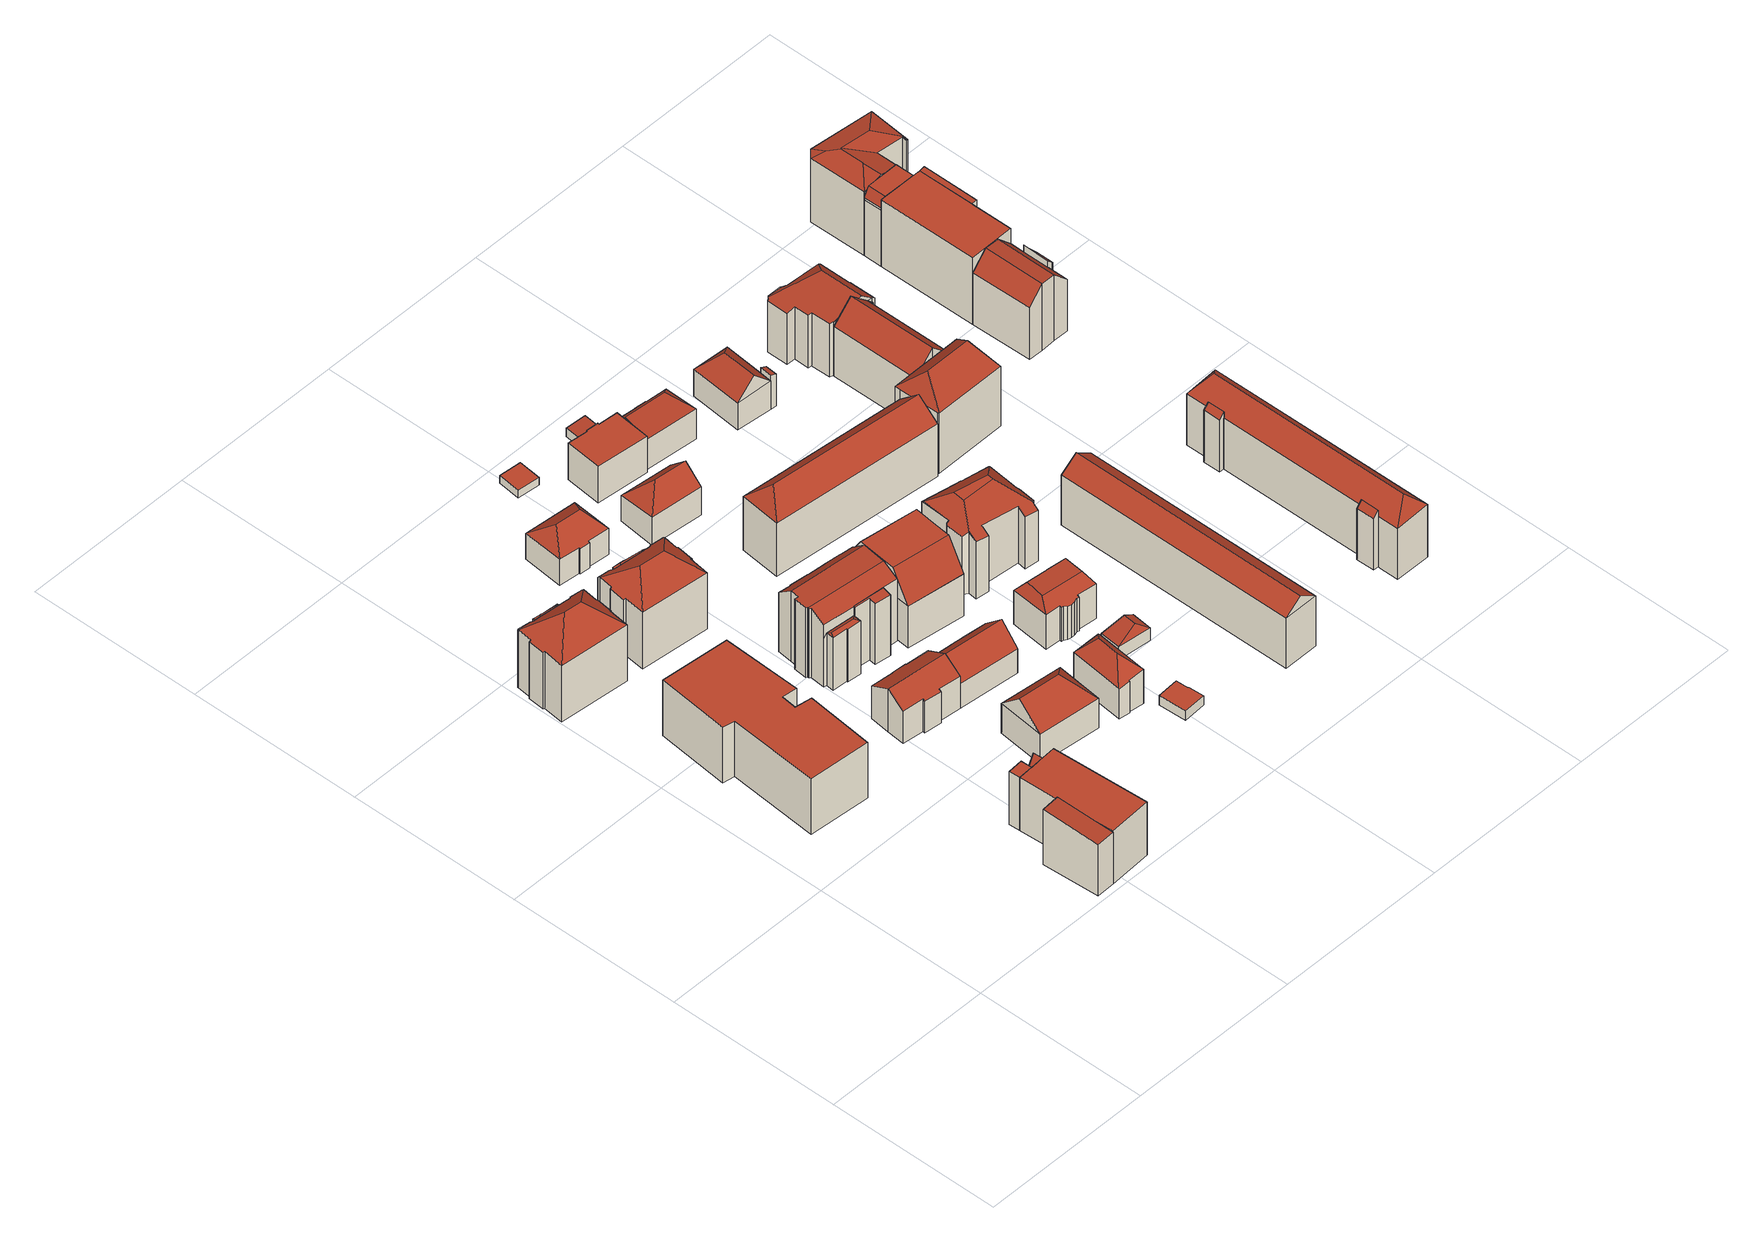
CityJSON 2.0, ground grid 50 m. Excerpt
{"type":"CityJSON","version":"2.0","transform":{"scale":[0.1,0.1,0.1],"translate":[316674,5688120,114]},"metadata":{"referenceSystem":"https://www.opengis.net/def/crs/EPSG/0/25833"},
"CityObjects":{
"building1":{"type":"Building","attributes":{"Gemeindeschluessel":14713000,"Dachtyp_tdc":"tdcPolyFlatRoof","Dachneigung":0,"QualitaetDacherkennung":26,"Geometrietyp2DReferenz":"3000","function":"31001_9998","roofType":"1000","measuredHeight":17.81},"geometry":[{"type":"MultiSurface","lod":"2","boundaries":[[[0,1,2,3]],[[1,4,5,2]],[[4,6,7,5]],[[6,8,9,7]],[[8,10,11,9]],[[10,12,13,11]],[[12,14,15,13]],[[14,16,17,15]],[[16,18,19,17]],[[18,0,3,19]],[[18,16,14,12,10,8,6,4,1,0]],[[3,2,5,7,9,11,13,15,17,19]]],"semantics":{"surfaces":[{"type":"WallSurface"},{"type":"RoofSurface"},{"type":"GroundSurface"}],"values":[0,0,0,0,0,0,0,0,0,0,1,2]}}]},
"building2":{"type":"Building","attributes":{"Gemeindeschluessel":14713000,"Geometrietyp2DReferenz":"3000","function":"31001_9998","roofType":"9999"},"children":["building2-1","building2-2"]},
"building2-1":{"type":"BuildingPart","attributes":{"Dachtyp_tdc":"tdcFreeFormRoof","Dachneigung":51.23,"QualitaetDacherkennung":15,"Geometrietyp2DReferenz":"3000","roofType":"5000","measuredHeight":17.73},"parents":["building2"],"geometry":[{"type":"MultiSurface","lod":"2","boundaries":[[[20,21,22,23]],[[21,24,25,22]],[[24,26,27,25]],[[26,28,29,27]],[[28,30,31,29]],[[30,32,33,31]],[[34,35,36,37]],[[35,38,39,36]],[[38,40,41,39]],[[40,42,43,41]],[[42,20,23,43]],[[38,35,34,44,45]],[[44,46,47,45]],[[46,32,30,28,47]],[[28,26,24,21,20,42,40,38,45,47]],[[23,22,25,27,29,31,33,48,49,37,36,39,41,43]],[[48,33,32,46]],[[49,48,46,44]],[[34,37,49,44]]],"semantics":{"surfaces":[{"type":"WallSurface"},{"type":"RoofSurface"},{"type":"GroundSurface"},{"type":"ClosureSurface"}],"values":[0,0,0,0,0,0,0,0,0,0,0,1,1,1,1,2,3,3,3]}}]},
"building2-2":{"type":"BuildingPart","attributes":{"Dachtyp_tdc":"tdcHipRoof","Dachneigung":36.44,"QualitaetDacherkennung":44,"Geometrietyp2DReferenz":"3000","roofType":"3200","measuredHeight":23.99},"parents":["building2"],"geometry":[{"type":"MultiSurface","lod":"2","boundaries":[[[50,51,52,53]],[[51,54,37,52]],[[54,34,37]],[[55,33,32]],[[55,56,57,33]],[[56,58,59,57]],[[58,60,61,59]],[[60,62,63,61]],[[62,64,65,63]],[[64,66,67,65]],[[66,68,69,67]],[[68,70,71,69]],[[70,72,73,71]],[[72,74,75,73]],[[74,76,77,75]],[[76,78,79,77]],[[78,80,81,79]],[[80,82,83,81]],[[82,84,85,83]],[[84,86,87,85]],[[86,88,89,87]],[[88,50,53,89]],[[84,82,80,78,76,74,90]],[[72,70,68,66,64,62,91]],[[74,72,91,90]],[[62,60,58,56,55,54,51,50,88,86,84,90,91]],[[53,52,37,49,48,33,57,59,61,63,65,67,69,71,73,75,77,79,81,83,85,87,89]],[[55,32,46,44,34,54]],[[32,33,48,46]],[[46,48,49,44]],[[44,49,37,34]]],"semantics":{"surfaces":[{"type":"WallSurface"},{"type":"RoofSurface"},{"type":"GroundSurface"},{"type":"ClosureSurface"}],"values":[0,0,0,0,0,0,0,0,0,0,0,0,0,0,0,0,0,0,0,0,0,0,1,1,1,1,2,0,3,3,3]}}]},
"building3":{"type":"Building","attributes":{"Gemeindeschluessel":14713000,"Geometrietyp2DReferenz":"3000","function":"31001_9998","roofType":"9999"},"children":["building3-1","building3-2","building3-3","building3-4"]},
"building3-1":{"type":"BuildingPart","attributes":{"Dachtyp_tdc":"tdcPolyFlatRoof","Dachneigung":4.06,"QualitaetDacherkennung":59,"Geometrietyp2DReferenz":"3000","roofType":"2100","measuredHeight":17.69},"parents":["building3"],"geometry":[{"type":"MultiSurface","lod":"2","boundaries":[[[92,93,94,95]],[[93,96,97,98,94]],[[99,92,95,100]],[[99,101,96,93,92]],[[95,94,98,100]],[[101,97,96]],[[99,100,98,97,101]]],"semantics":{"surfaces":[{"type":"WallSurface"},{"type":"RoofSurface"},{"type":"GroundSurface"},{"type":"ClosureSurface"}],"values":[0,0,0,1,2,0,3]}}]},
"building3-2":{"type":"BuildingPart","attributes":{"Dachtyp_tdc":"tdcPolyFlatRoof","Dachneigung":0,"QualitaetDacherkennung":62,"Geometrietyp2DReferenz":"3000","roofType":"1000","measuredHeight":16.96},"parents":["building3"],"geometry":[{"type":"MultiSurface","lod":"2","boundaries":[[[102,103,104,105,106]],[[107,108,109,110,111]],[[108,112,99,100,109]],[[97,113,114,98]],[[97,101,112,108,107,103,102,113]],[[114,106,105,110,109,100,98]],[[106,114,113,102]],[[111,115,104,103,107]],[[111,110,105,104]],[[111,104,115]],[[101,99,112]],[[98,100,99,101,97]]],"semantics":{"surfaces":[{"type":"WallSurface"},{"type":"RoofSurface"},{"type":"GroundSurface"},{"type":"ClosureSurface"}],"values":[0,0,0,0,1,2,3,0,3,3,0,3]}}]},
"building3-3":{"type":"BuildingPart","attributes":{"Dachtyp_tdc":"tdcGableRoof","Dachneigung":50.51,"QualitaetDacherkennung":9,"Geometrietyp2DReferenz":"3000","roofType":"3100","measuredHeight":16.27},"parents":["building3"],"geometry":[{"type":"MultiSurface","lod":"2","boundaries":[[[104,116,117,105]],[[116,118,119,117]],[[118,111,110,119]],[[118,116,120]],[[116,104,115,120]],[[111,118,120,115]],[[105,117,119,110]],[[105,110,111,104]],[[104,111,115]]],"semantics":{"surfaces":[{"type":"WallSurface"},{"type":"RoofSurface"},{"type":"GroundSurface"},{"type":"ClosureSurface"}],"values":[0,0,0,0,1,1,2,3,3]}}]},
"building3-4":{"type":"BuildingPart","attributes":{"Dachtyp_tdc":"tdcPolyFlatRoof","Dachneigung":0,"QualitaetDacherkennung":90,"Geometrietyp2DReferenz":"3000","roofType":"1000","measuredHeight":17},"parents":["building3"],"geometry":[{"type":"MultiSurface","lod":"2","boundaries":[[[121,122,114,113]],[[121,123,124,122]],[[123,102,106,124]],[[102,123,121,113]],[[114,122,124,106]],[[113,114,106,102]]],"semantics":{"surfaces":[{"type":"WallSurface"},{"type":"RoofSurface"},{"type":"GroundSurface"},{"type":"ClosureSurface"}],"values":[0,0,0,1,2,3]}}]},
"building4":{"type":"Building","attributes":{"Dachtyp_tdc":"tdcGableRoof","Gemeindeschluessel":14713000,"Dachneigung":28.89,"QualitaetDacherkennung":51,"Geometrietyp2DReferenz":"3000","function":"31001_9998","roofType":"3100","measuredHeight":13.73},"geometry":[{"type":"MultiSurface","lod":"2","boundaries":[[[125,126,127,128]],[[126,129,130,127]],[[129,131,132,130]],[[131,133,134,132]],[[133,135,136,134]],[[135,137,138,136]],[[137,139,140,138]],[[139,141,142,140]],[[141,143,144,142]],[[143,145,146,144]],[[145,147,148,146]],[[147,149,150,148]],[[149,151,152,150]],[[151,125,128,152]],[[147,145,143,141,139,137,135,133]],[[133,131,129,126,125,151,149,147]],[[128,127,130,132,134,136,138,140,142,144,146,148,150,152]]],"semantics":{"surfaces":[{"type":"WallSurface"},{"type":"RoofSurface"},{"type":"GroundSurface"}],"values":[0,0,0,0,0,0,0,0,0,0,0,0,0,0,1,1,2]}}]},
"building5":{"type":"Building","attributes":{"Gemeindeschluessel":14713000,"Geometrietyp2DReferenz":"3000","function":"31001_9998","roofType":"9999"},"children":["building5-1","building5-2"]},
"building5-1":{"type":"BuildingPart","attributes":{"Dachtyp_tdc":"tdcHipRoof","Dachneigung":31.14,"QualitaetDacherkennung":44,"Geometrietyp2DReferenz":"3000","roofType":"3200","measuredHeight":23.11},"parents":["building5"],"geometry":[{"type":"MultiSurface","lod":"2","boundaries":[[[153,154,155,156]],[[154,157,155]],[[158,159,160,161,162]],[[159,163,164,160]],[[163,165,166,164]],[[165,167,168,166]],[[167,169,170,168]],[[169,171,172,170]],[[171,173,174,172]],[[173,175,176,174]],[[175,177,178,176]],[[177,179,180,178]],[[179,181,182,180]],[[181,183,184,182]],[[183,185,186,184]],[[185,187,188,186]],[[187,189,190,188]],[[189,191,192,190]],[[191,193,194,192]],[[193,195,196,194]],[[195,153,156,196]],[[191,189,187,185,183,181,197]],[[179,177,175,173,171,169,198]],[[181,179,198,197]],[[169,167,165,163,159,158,199,154,153,195,193,191,197,198]],[[156,155,200,201,161,160,164,166,168,170,172,174,176,178,180,182,184,186,188,190,192,194,196]],[[199,202,203,157,154]],[[202,201,200,203]],[[203,200,155,157]],[[158,162,202,199]],[[162,161,201,202]]],"semantics":{"surfaces":[{"type":"WallSurface"},{"type":"RoofSurface"},{"type":"GroundSurface"},{"type":"ClosureSurface"}],"values":[0,0,0,0,0,0,0,0,0,0,0,0,0,0,0,0,0,0,0,0,0,1,1,1,1,2,0,3,3,0,3]}}]},
"building5-2":{"type":"BuildingPart","attributes":{"Dachtyp_tdc":"tdcFreeFormRoof","Dachneigung":49.82,"QualitaetDacherkennung":12,"Geometrietyp2DReferenz":"3000","roofType":"5000","measuredHeight":17.83},"parents":["building5"],"geometry":[{"type":"MultiSurface","lod":"2","boundaries":[[[204,205,206,207]],[[205,208,209,206]],[[208,210,211,209]],[[210,162,161,211]],[[157,212,213,155]],[[212,214,215,213]],[[214,216,217,215]],[[216,218,219,217]],[[218,204,207,219]],[[214,212,157,203,220]],[[203,202,162,210,220]],[[210,208,205,204,218,216,214,220]],[[207,206,209,211,161,201,200,155,213,215,217,219]],[[202,201,161,162]],[[200,201,202,203]],[[157,155,200,203]]],"semantics":{"surfaces":[{"type":"WallSurface"},{"type":"RoofSurface"},{"type":"GroundSurface"},{"type":"ClosureSurface"}],"values":[0,0,0,0,0,0,0,0,0,1,1,1,2,3,3,3]}}]},
"building6":{"type":"Building","attributes":{"Dachtyp_tdc":"tdcHipAndGableRoof","Gemeindeschluessel":14713000,"Dachneigung":38.71,"QualitaetDacherkennung":80,"Geometrietyp2DReferenz":"3000","function":"31001_9998","roofType":"5000","measuredHeight":15.38},"geometry":[{"type":"MultiSurface","lod":"2","boundaries":[[[221,222,223,224]],[[222,225,226,223]],[[225,227,228,226]],[[227,221,224,228]],[[225,222,229]],[[221,227,230]],[[222,221,230,229]],[[227,225,229,230]],[[224,223,226,228]]],"semantics":{"surfaces":[{"type":"WallSurface"},{"type":"RoofSurface"},{"type":"GroundSurface"}],"values":[0,0,0,0,1,0,1,1,2]}}]},
"building7":{"type":"Building","attributes":{"Dachtyp_tdc":"tdcFreeFormRoof","Gemeindeschluessel":14713000,"Dachneigung":36.46,"QualitaetDacherkennung":66,"Geometrietyp2DReferenz":"3000","function":"31001_9998","roofType":"5000","measuredHeight":12.53},"geometry":[{"type":"MultiSurface","lod":"2","boundaries":[[[231,232,233,234]],[[232,235,236,233]],[[235,237,238,236]],[[237,239,240,238]],[[239,241,242,240]],[[241,243,244,242]],[[243,245,246,244]],[[245,231,234,246]],[[241,239,247]],[[239,237,248,247]],[[237,235,248]],[[235,232,231,245,243,241,247,248]],[[234,233,236,238,240,242,244,246]]],"semantics":{"surfaces":[{"type":"WallSurface"},{"type":"RoofSurface"},{"type":"GroundSurface"}],"values":[0,0,0,0,0,0,0,0,1,1,1,1,2]}}]},
"building8":{"type":"Building","attributes":{"Gemeindeschluessel":14713000,"Geometrietyp2DReferenz":"3000","function":"31001_9998","roofType":"9999"},"children":["building8-1","building8-2","building8-3"]},
"building8-1":{"type":"BuildingPart","attributes":{"Dachtyp_tdc":"tdcFreeFormRoof","Dachneigung":27.38,"QualitaetDacherkennung":13,"Geometrietyp2DReferenz":"3000","roofType":"5000","measuredHeight":17.49},"parents":["building8"],"geometry":[{"type":"MultiSurface","lod":"2","boundaries":[[[249,250,251,252]],[[250,253,254,251]],[[253,255,256,254]],[[255,257,258,256]],[[259,260,261,262]],[[260,249,252,261]],[[263,264,255,265,266]],[[255,253,265]],[[264,257,255]],[[253,250,249,260,266,265]],[[260,259,263,266]],[[252,251,254,256,258,267,268,262,261]],[[267,258,257,264]],[[268,267,264,263]],[[268,263,259,262]]],"semantics":{"surfaces":[{"type":"WallSurface"},{"type":"RoofSurface"},{"type":"GroundSurface"},{"type":"ClosureSurface"}],"values":[0,0,0,0,0,0,1,1,1,1,1,2,3,3,3]}}]},
"building8-2":{"type":"BuildingPart","attributes":{"Dachtyp_tdc":"tdcPolyFlatRoof","Dachneigung":13.73,"QualitaetDacherkennung":39,"Geometrietyp2DReferenz":"3000","roofType":"2100","measuredHeight":19.97},"parents":["building8"],"geometry":[{"type":"MultiSurface","lod":"2","boundaries":[[[269,270,271,272]],[[269,273,274,270]],[[273,275,276,274]],[[275,277,259,262,276]],[[277,275,273,269,272,278]],[[271,270,274,276,262,268]],[[279,278,272]],[[271,268,263,279,272]],[[263,259,277,278,279]],[[268,262,259,263]]],"semantics":{"surfaces":[{"type":"WallSurface"},{"type":"RoofSurface"},{"type":"GroundSurface"},{"type":"ClosureSurface"}],"values":[0,0,0,0,1,2,0,3,0,3]}}]},
"building8-3":{"type":"BuildingPart","attributes":{"Dachtyp_tdc":"tdcCutGableRoof","Dachneigung":3.1,"QualitaetDacherkennung":44,"Geometrietyp2DReferenz":"3000","roofType":"9999","measuredHeight":22.65},"parents":["building8"],"geometry":[{"type":"MultiSurface","lod":"2","boundaries":[[[280,281,282,283]],[[281,284,285,282]],[[284,286,287,285]],[[286,288,289,287]],[[288,290,291,289]],[[290,292,293,291]],[[292,294,295,293]],[[294,296,297,295]],[[296,298,299,297]],[[298,300,301,299]],[[300,302,303,301]],[[302,304,305,303]],[[304,306,307,305]],[[306,308,309,307]],[[308,310,311,309]],[[310,272,271,311]],[[312,313,314,258,257]],[[313,315,316,314]],[[315,317,318,316]],[[317,319,320,318]],[[319,321,322,320]],[[321,280,283,322]],[[306,304,302,300,298,296,294,292,290,288,286,284]],[[317,315,313,312,279,272,310,308]],[[284,281,280,321,319,317,308,306]],[[283,282,285,287,289,291,293,295,297,299,301,303,305,307,309,311,271,268,267,258,314,316,318,320,322]],[[312,257,264,263,279]],[[257,258,267,264]],[[264,267,268,263]],[[279,263,268,271,272]]],"semantics":{"surfaces":[{"type":"WallSurface"},{"type":"RoofSurface"},{"type":"GroundSurface"},{"type":"ClosureSurface"}],"values":[0,0,0,0,0,0,0,0,0,0,0,0,0,0,0,0,0,0,0,0,0,0,1,1,1,2,0,3,3,3]}}]},
"building9":{"type":"Building","attributes":{"Dachtyp_tdc":"tdcFreeFormRoof","Gemeindeschluessel":14713000,"Dachneigung":44.48,"QualitaetDacherkennung":65,"Geometrietyp2DReferenz":"3000","function":"31001_9998","roofType":"5000","measuredHeight":13.2},"geometry":[{"type":"MultiSurface","lod":"2","boundaries":[[[323,324,325,326]],[[324,327,328,325]],[[327,329,330,328]],[[329,331,332,330]],[[331,333,334,332]],[[333,335,336,334]],[[335,337,338,336]],[[337,323,326,338]],[[337,339,340,323]],[[339,335,333,331,329,327,324,340]],[[324,323,340]],[[337,335,339]],[[326,325,328,330,332,334,336,338]]],"semantics":{"surfaces":[{"type":"WallSurface"},{"type":"RoofSurface"},{"type":"GroundSurface"}],"values":[0,0,0,0,0,0,0,0,1,1,0,0,2]}}]},
"building10":{"type":"Building","attributes":{"Dachtyp_tdc":"tdcHipRoof","Gemeindeschluessel":14713000,"Dachneigung":42.1,"QualitaetDacherkennung":71,"Geometrietyp2DReferenz":"3000","function":"31001_9998","roofType":"3200","measuredHeight":13.82},"geometry":[{"type":"MultiSurface","lod":"2","boundaries":[[[341,342,343,344]],[[342,345,346,343]],[[345,347,348,346]],[[347,349,350,348]],[[349,351,352,350]],[[351,353,354,352]],[[353,355,356,354]],[[355,357,358,356]],[[357,359,360,358]],[[359,361,362,360]],[[361,341,344,362]],[[357,355,363]],[[353,351,349,347,345,364]],[[355,353,364,363]],[[345,342,341,361,359,357,363,364]],[[344,343,346,348,350,352,354,356,358,360,362]]],"semantics":{"surfaces":[{"type":"WallSurface"},{"type":"RoofSurface"},{"type":"GroundSurface"}],"values":[0,0,0,0,0,0,0,0,0,0,0,1,1,1,1,2]}}]},
"building11":{"type":"Building","attributes":{"Dachtyp_tdc":"tdcPolyFlatRoof","Gemeindeschluessel":14713000,"Dachneigung":0,"QualitaetDacherkennung":0,"Geometrietyp2DReferenz":"3000","BezugspunktDach":"2000","function":"31001_9998","measuredHeight":3},"geometry":[{"type":"MultiSurface","lod":"2","boundaries":[[[365,366,367,368,369,370]],[[370,369,371,372]],[[369,368,373,371]],[[368,367,374,373]],[[367,366,375,374]],[[366,365,376,375]],[[365,370,372,376]],[[372,371,373,374,375,376]]],"semantics":{"surfaces":[{"type":"RoofSurface"},{"type":"WallSurface"},{"type":"GroundSurface"}],"values":[0,1,1,1,1,1,1,2]}}]},
"building12":{"type":"Building","attributes":{"Dachtyp_tdc":"tdcPolyFlatRoof","Gemeindeschluessel":14713000,"Dachneigung":0,"QualitaetDacherkennung":86,"Geometrietyp2DReferenz":"3000","function":"31001_9998","roofType":"1000","measuredHeight":2.42},"geometry":[{"type":"MultiSurface","lod":"2","boundaries":[[[377,378,379,380]],[[378,381,382,379]],[[381,383,384,382]],[[383,377,380,384]],[[383,381,378,377]],[[380,379,382,384]]],"semantics":{"surfaces":[{"type":"WallSurface"},{"type":"RoofSurface"},{"type":"GroundSurface"}],"values":[0,0,0,0,1,2]}}]},
"building13":{"type":"Building","attributes":{"Dachtyp_tdc":"tdcCutGableRoof","Gemeindeschluessel":14713000,"Dachneigung":0.66,"QualitaetDacherkennung":31,"Geometrietyp2DReferenz":"3000","function":"31001_9998","roofType":"9999","measuredHeight":22.17},"geometry":[{"type":"MultiSurface","lod":"2","boundaries":[[[385,386,387,388]],[[386,389,390,387]],[[389,391,392,390]],[[391,393,394,392]],[[393,385,388,394]],[[395,396,397,398,385]],[[399,400,401,402]],[[396,403,401,400,397]],[[389,399,402,391]],[[391,402,401,403,396,395,393]],[[386,398,397,400,399,389]],[[385,398,386]],[[393,395,385]],[[388,387,390,392,394]]],"semantics":{"surfaces":[{"type":"WallSurface"},{"type":"RoofSurface"},{"type":"GroundSurface"}],"values":[0,0,0,0,0,1,1,1,0,0,0,0,0,2]}}]},
"building14":{"type":"Building","attributes":{"Dachtyp_tdc":"tdcHipAndGableRoof","Gemeindeschluessel":14713000,"Dachneigung":44.31,"QualitaetDacherkennung":68,"Geometrietyp2DReferenz":"3000","function":"31001_9998","roofType":"5000","measuredHeight":13.42},"geometry":[{"type":"MultiSurface","lod":"2","boundaries":[[[404,405,406,407]],[[405,408,409,406]],[[408,410,411,409]],[[410,404,407,411]],[[408,405,412]],[[404,410,413]],[[405,404,413,412]],[[410,408,412,413]],[[407,406,409,411]]],"semantics":{"surfaces":[{"type":"WallSurface"},{"type":"RoofSurface"},{"type":"GroundSurface"}],"values":[0,0,0,0,1,0,1,1,2]}}]},
"building15":{"type":"Building","attributes":{"Dachtyp_tdc":"tdcPolyFlatRoof","Gemeindeschluessel":14713000,"Dachneigung":0,"QualitaetDacherkennung":37,"Geometrietyp2DReferenz":"3000","function":"31001_9998","roofType":"1000","measuredHeight":11.7},"geometry":[{"type":"MultiSurface","lod":"2","boundaries":[[[414,415,416,417]],[[415,418,419,416]],[[418,420,421,419]],[[420,422,423,421]],[[422,424,425,423]],[[424,426,427,425]],[[426,428,429,427]],[[428,414,417,429]],[[428,426,424,422,420,418,415,414]],[[417,416,419,421,423,425,427,429]]],"semantics":{"surfaces":[{"type":"WallSurface"},{"type":"RoofSurface"},{"type":"GroundSurface"}],"values":[0,0,0,0,0,0,0,0,1,2]}}]},
"building16":{"type":"Building","attributes":{"Dachtyp_tdc":"tdcHipAndGableRoof","Gemeindeschluessel":14713000,"Dachneigung":10.28,"QualitaetDacherkennung":27,"Geometrietyp2DReferenz":"3000","function":"31001_9998","roofType":"5000","measuredHeight":5.51},"geometry":[{"type":"MultiSurface","lod":"2","boundaries":[[[430,431,432,433]],[[431,434,435,432]],[[434,436,437,435]],[[436,430,433,437]],[[434,431,438]],[[430,436,439]],[[431,430,439,438]],[[436,434,438,439]],[[433,432,435,437]]],"semantics":{"surfaces":[{"type":"WallSurface"},{"type":"RoofSurface"},{"type":"GroundSurface"}],"values":[0,0,0,0,1,0,1,1,2]}}]},
"building17":{"type":"Building","attributes":{"Dachtyp_tdc":"tdcCutTentRoof","Gemeindeschluessel":14713000,"Dachneigung":4.71,"QualitaetDacherkennung":66,"Geometrietyp2DReferenz":"3000","function":"31001_9998","roofType":"9999","measuredHeight":13.88},"geometry":[{"type":"MultiSurface","lod":"2","boundaries":[[[440,441,442,443]],[[441,444,445,442]],[[444,446,447,445]],[[446,448,449,447]],[[448,450,451,449]],[[450,452,453,451]],[[452,454,455,453]],[[454,456,457,455]],[[456,458,459,457]],[[458,460,461,459]],[[460,462,463,461]],[[462,464,465,463]],[[464,466,467,465]],[[466,468,469,467]],[[468,470,471,469]],[[470,472,473,471]],[[472,440,443,473]],[[458,456,454,452,450,448,446,444,441,440,472,474,475]],[[460,458,475,476]],[[470,468,466,464,462,460,476,477]],[[472,470,477,474]],[[477,476,475,474]],[[443,442,445,447,449,451,453,455,457,459,461,463,465,467,469,471,473]]],"semantics":{"surfaces":[{"type":"WallSurface"},{"type":"RoofSurface"},{"type":"GroundSurface"}],"values":[0,0,0,0,0,0,0,0,0,0,0,0,0,0,0,0,0,1,1,1,1,1,2]}}]},
"building18":{"type":"Building","attributes":{"Dachtyp_tdc":"tdcPolyFlatRoof","Gemeindeschluessel":14713000,"Dachneigung":3.19,"QualitaetDacherkennung":66,"Geometrietyp2DReferenz":"3000","function":"31001_9998","roofType":"2100","measuredHeight":3.01},"geometry":[{"type":"MultiSurface","lod":"2","boundaries":[[[478,479,480,481]],[[479,482,483,480]],[[482,484,485,483]],[[484,478,481,485]],[[484,482,479,478]],[[481,480,483,485]]],"semantics":{"surfaces":[{"type":"WallSurface"},{"type":"RoofSurface"},{"type":"GroundSurface"}],"values":[0,0,0,0,1,2]}}]},
"building19":{"type":"Building","attributes":{"Dachtyp_tdc":"tdcHipAndGableRoof","Gemeindeschluessel":14713000,"Dachneigung":44.73,"QualitaetDacherkennung":41,"Geometrietyp2DReferenz":"3000","function":"31001_9998","roofType":"5000","measuredHeight":22.64},"geometry":[{"type":"MultiSurface","lod":"2","boundaries":[[[486,487,488,489]],[[487,490,491,488]],[[490,492,493,491]],[[492,486,489,493]],[[490,487,494]],[[486,492,495]],[[487,486,495,494]],[[492,490,494,495]],[[489,488,491,493]]],"semantics":{"surfaces":[{"type":"WallSurface"},{"type":"RoofSurface"},{"type":"GroundSurface"}],"values":[0,0,0,0,1,0,1,1,2]}}]},
"building20":{"type":"Building","attributes":{"Dachtyp_tdc":"tdcFreeFormRoof","Gemeindeschluessel":14713000,"Dachneigung":32.1,"QualitaetDacherkennung":35,"Geometrietyp2DReferenz":"3000","function":"31001_9998","roofType":"5000","measuredHeight":23.23},"geometry":[{"type":"MultiSurface","lod":"2","boundaries":[[[496,497,498,499]],[[497,500,501,498]],[[500,502,503,501]],[[502,504,505,503]],[[504,506,507,505]],[[506,508,509,507]],[[508,510,511,509]],[[510,512,513,511]],[[512,514,515,513]],[[514,516,517,515]],[[516,518,519,517]],[[518,520,521,519]],[[520,522,523,521]],[[522,524,525,523]],[[524,526,527,525]],[[526,528,529,527]],[[528,530,531,529]],[[530,532,533,531]],[[532,534,535,533]],[[534,536,537,535]],[[536,496,499,537]],[[538,539,540,502,500,497,496,536,541]],[[542,543,514,512,510,508,506,504,540,539]],[[516,543,542,544,545,522,520,518]],[[524,545,544,538,541,534,532,530,528,526]],[[544,542,539,538]],[[504,502,540]],[[516,514,543]],[[536,534,541]],[[524,522,545]],[[499,498,501,503,505,507,509,511,513,515,517,519,521,523,525,527,529,531,533,535,537]]],"semantics":{"surfaces":[{"type":"WallSurface"},{"type":"RoofSurface"},{"type":"GroundSurface"}],"values":[0,0,0,0,0,0,0,0,0,0,0,0,0,0,0,0,0,0,0,0,0,1,1,1,1,1,0,0,0,0,2]}}]},
"building21":{"type":"Building","attributes":{"Dachtyp_tdc":"tdcHipAndGableRoof","Gemeindeschluessel":14713000,"Dachneigung":10.01,"QualitaetDacherkennung":46,"Geometrietyp2DReferenz":"3000","function":"31001_9998","roofType":"5000","measuredHeight":11.09},"geometry":[{"type":"MultiSurface","lod":"2","boundaries":[[[546,547,548,549]],[[547,550,551,548]],[[550,552,553,551]],[[552,554,555,553]],[[554,556,557,555]],[[556,558,559,557]],[[558,560,561,559]],[[560,562,563,561]],[[562,546,549,563]],[[558,556,564]],[[556,554,552,550,547,546,562,564]],[[562,560,558,564]],[[549,548,551,553,555,557,559,561,563]]],"semantics":{"surfaces":[{"type":"WallSurface"},{"type":"RoofSurface"},{"type":"GroundSurface"}],"values":[0,0,0,0,0,0,0,0,0,1,1,1,2]}}]},
"building22":{"type":"Building","attributes":{"Dachtyp_tdc":"tdcGableRoof","Gemeindeschluessel":14713000,"Dachneigung":36.42,"QualitaetDacherkennung":99,"Geometrietyp2DReferenz":"3000","function":"31001_9998","roofType":"3100","measuredHeight":19.75},"geometry":[{"type":"MultiSurface","lod":"2","boundaries":[[[565,566,567,568]],[[566,569,570,567]],[[569,571,572,570]],[[571,565,568,572]],[[569,566,573]],[[565,571,574]],[[566,565,574,573]],[[571,569,573,574]],[[568,567,570,572]]],"semantics":{"surfaces":[{"type":"WallSurface"},{"type":"RoofSurface"},{"type":"GroundSurface"}],"values":[0,0,0,0,0,0,1,1,2]}}]},
"building23":{"type":"Building","attributes":{"Gemeindeschluessel":14713000,"Geometrietyp2DReferenz":"3000","function":"31001_9998","roofType":"9999"},"children":["building23-1","building23-2"]},
"building23-1":{"type":"BuildingPart","attributes":{"Dachtyp_tdc":"tdcHipAndGableRoof","Dachneigung":47.76,"QualitaetDacherkennung":58,"Geometrietyp2DReferenz":"3000","roofType":"5000","measuredHeight":14.16},"parents":["building23"],"geometry":[{"type":"MultiSurface","lod":"2","boundaries":[[[575,576,577,578]],[[576,579,580,577]],[[581,575,578,582]],[[579,576,583]],[[575,581,584]],[[576,575,584,583]],[[581,585,579,583,584]],[[578,577,580,586,582]],[[585,586,580,579]],[[581,582,586,585]]],"semantics":{"surfaces":[{"type":"WallSurface"},{"type":"RoofSurface"},{"type":"GroundSurface"},{"type":"ClosureSurface"}],"values":[0,0,0,1,0,1,1,2,0,3]}}]},
"building23-2":{"type":"BuildingPart","attributes":{"Dachtyp_tdc":"tdcPolyFlatRoof","Dachneigung":21.31,"QualitaetDacherkennung":57,"Geometrietyp2DReferenz":"3000","roofType":"2100","measuredHeight":10.9},"parents":["building23"],"geometry":[{"type":"MultiSurface","lod":"2","boundaries":[[[587,588,589,586,585]],[[588,590,591,589]],[[590,592,581,582,591]],[[592,590,588,587]],[[586,589,591,582]],[[585,581,592,587]],[[586,582,581,585]]],"semantics":{"surfaces":[{"type":"WallSurface"},{"type":"RoofSurface"},{"type":"GroundSurface"},{"type":"ClosureSurface"}],"values":[0,0,0,1,2,0,3]}}]},
"building24":{"type":"Building","attributes":{"Dachtyp_tdc":"tdcHipRoof","Gemeindeschluessel":14713000,"Dachneigung":44.68,"QualitaetDacherkennung":73,"Geometrietyp2DReferenz":"3000","function":"31001_9998","roofType":"3200","measuredHeight":25.77},"geometry":[{"type":"MultiSurface","lod":"2","boundaries":[[[593,594,595,596]],[[594,597,598,595]],[[597,599,600,598]],[[599,601,602,600]],[[601,603,604,602]],[[603,605,606,604]],[[605,607,608,606]],[[607,593,596,608]],[[594,593,609]],[[603,601,599,597,610]],[[593,607,605,603,610,609]],[[597,594,609,610]],[[596,595,598,600,602,604,606,608]]],"semantics":{"surfaces":[{"type":"WallSurface"},{"type":"RoofSurface"},{"type":"GroundSurface"}],"values":[0,0,0,0,0,0,0,0,1,1,1,1,2]}}]},
"building25":{"type":"Building","attributes":{"Dachtyp_tdc":"tdcGableRoof","Gemeindeschluessel":14713000,"Dachneigung":44.65,"QualitaetDacherkennung":78,"Geometrietyp2DReferenz":"3000","function":"31001_9998","roofType":"3100","measuredHeight":21.46},"geometry":[{"type":"MultiSurface","lod":"2","boundaries":[[[611,612,613,614]],[[612,615,616,613]],[[615,617,618,616]],[[617,619,620,618]],[[619,621,622,620]],[[621,623,624,622]],[[623,625,626,624]],[[625,611,614,626]],[[621,619,617,615,612,611]],[[611,625,623,621]],[[614,613,616,618,620,622,624,626]]],"semantics":{"surfaces":[{"type":"WallSurface"},{"type":"RoofSurface"},{"type":"GroundSurface"}],"values":[0,0,0,0,0,0,0,0,1,1,2]}}]},
"building26":{"type":"Building","attributes":{"Dachtyp_tdc":"tdcFreeFormRoof","Gemeindeschluessel":14713000,"Dachneigung":10.33,"QualitaetDacherkennung":30,"Geometrietyp2DReferenz":"3000","function":"31001_9998","roofType":"5000","measuredHeight":18.92},"geometry":[{"type":"MultiSurface","lod":"2","boundaries":[[[627,628,629,626]],[[628,630,631,629]],[[630,632,633,631]],[[632,634,635,633]],[[634,636,637,635]],[[636,638,639,637]],[[638,640,641,639]],[[640,642,643,641]],[[642,644,645,643]],[[644,646,647,645]],[[646,648,649,647]],[[648,650,651,649]],[[650,652,653,651]],[[652,654,655,653]],[[654,656,657,655]],[[656,658,613,657]],[[658,627,626,613]],[[659,660,648,646,644,661]],[[636,634,632,630,628,627,662,659,661,642,640,638]],[[656,654,652,650,660,659,662,658]],[[644,642,661]],[[650,648,660]],[[627,658,662]],[[626,629,631,633,635,637,639,641,643,645,647,649,651,653,655,657,613]]],"semantics":{"surfaces":[{"type":"WallSurface"},{"type":"RoofSurface"},{"type":"GroundSurface"}],"values":[0,0,0,0,0,0,0,0,0,0,0,0,0,0,0,0,0,1,1,1,0,0,0,2]}}]},
"building27":{"type":"Building","attributes":{"Gemeindeschluessel":14713000,"Geometrietyp2DReferenz":"3000","function":"31001_9998","roofType":"9999"},"children":["building27-1","building27-2","building27-3"]},
"building27-1":{"type":"BuildingPart","attributes":{"Dachtyp_tdc":"tdcPolyFlatRoof","Dachneigung":49.89,"QualitaetDacherkennung":73,"Geometrietyp2DReferenz":"3000","roofType":"2100","measuredHeight":18.23},"parents":["building27"],"geometry":[{"type":"MultiSurface","lod":"2","boundaries":[[[663,664,665,666]],[[664,667,665]],[[668,669,670]],[[668,671,672,669]],[[671,663,666,672]],[[671,668,664,663]],[[666,665,669,672]],[[668,670,667,664]],[[670,669,665,667]]],"semantics":{"surfaces":[{"type":"WallSurface"},{"type":"RoofSurface"},{"type":"GroundSurface"},{"type":"ClosureSurface"}],"values":[0,0,0,0,0,1,2,0,3]}}]},
"building27-2":{"type":"BuildingPart","attributes":{"Dachtyp_tdc":"tdcHipRoof","Dachneigung":42.51,"QualitaetDacherkennung":93,"Geometrietyp2DReferenz":"3000","roofType":"3200","measuredHeight":21.44},"parents":["building27"],"geometry":[{"type":"MultiSurface","lod":"2","boundaries":[[[667,673,674,665]],[[675,676,677,678]],[[676,679,680,677]],[[679,681,682,680]],[[681,683,684,682]],[[683,670,669,684]],[[683,681,685]],[[679,676,686]],[[681,679,686,685]],[[676,675,687,673,667,670,683,685,686]],[[665,674,688,678,677,680,682,684,669]],[[688,674,673,687]],[[678,688,687,675]],[[665,669,670,667]]],"semantics":{"surfaces":[{"type":"WallSurface"},{"type":"RoofSurface"},{"type":"GroundSurface"},{"type":"ClosureSurface"}],"values":[0,0,0,0,0,0,1,1,1,1,2,3,3,3]}}]},
"building27-3":{"type":"BuildingPart","attributes":{"Dachtyp_tdc":"tdcPolyFlatRoof","Dachneigung":47.88,"QualitaetDacherkennung":72,"Geometrietyp2DReferenz":"3000","roofType":"2100","measuredHeight":18.19},"parents":["building27"],"geometry":[{"type":"MultiSurface","lod":"2","boundaries":[[[689,690,675,678,691]],[[692,693,694,674,673]],[[693,689,691,694]],[[693,692,695,690,689]],[[691,678,688,674,694]],[[695,687,675,690]],[[687,688,678,675]],[[692,673,687,695]],[[673,674,688,687]]],"semantics":{"surfaces":[{"type":"WallSurface"},{"type":"RoofSurface"},{"type":"GroundSurface"},{"type":"ClosureSurface"}],"values":[0,0,0,1,2,0,3,0,3]}}]},
"building28":{"type":"Building","attributes":{"Gemeindeschluessel":14713000,"Geometrietyp2DReferenz":"3000","function":"31001_9998","roofType":"9999"},"children":["building28-1","building28-2"]},
"building28-1":{"type":"BuildingPart","attributes":{"Dachtyp_tdc":"tdcPolyFlatRoof","Dachneigung":47.05,"QualitaetDacherkennung":67,"Geometrietyp2DReferenz":"3000","roofType":"2100","measuredHeight":18.65},"parents":["building28"],"geometry":[{"type":"MultiSurface","lod":"2","boundaries":[[[696,697,698,699,700]],[[697,701,702,698]],[[701,703,704,702]],[[703,705,706,704]],[[705,707,708,706]],[[707,709,710,711,708]],[[707,705,703,701,697,696,712,709]],[[711,713,699,698,702,704,706,708]],[[712,714,710,709]],[[714,713,711,710]],[[696,700,714,712]],[[700,699,713,714]]],"semantics":{"surfaces":[{"type":"WallSurface"},{"type":"RoofSurface"},{"type":"GroundSurface"},{"type":"ClosureSurface"}],"values":[0,0,0,0,0,0,1,2,0,3,0,3]}}]},
"building28-2":{"type":"BuildingPart","attributes":{"Dachtyp_tdc":"tdcCutGableRoof","Dachneigung":46.83,"QualitaetDacherkennung":84,"Geometrietyp2DReferenz":"3000","roofType":"9999","measuredHeight":21.39},"parents":["building28"],"geometry":[{"type":"MultiSurface","lod":"2","boundaries":[[[715,716,717,718]],[[716,719,720,717]],[[719,721,722,720]],[[721,723,724,722]],[[723,700,699,724]],[[710,725,711]],[[725,726,727,711]],[[726,728,729,727]],[[728,730,731,729]],[[730,715,718,731]],[[719,716,715,730]],[[728,726,725,710,714,700,723,721]],[[730,728,721,719]],[[718,717,720,722,724,699,713,711,727,729,731]],[[713,699,700,714]],[[711,713,714,710]]],"semantics":{"surfaces":[{"type":"WallSurface"},{"type":"RoofSurface"},{"type":"GroundSurface"},{"type":"ClosureSurface"}],"values":[0,0,0,0,0,0,0,0,0,0,1,1,1,2,3,3]}}]},
"building29":{"type":"Building","attributes":{"Gemeindeschluessel":14713000,"Geometrietyp2DReferenz":"3000","function":"31001_9998","roofType":"9999"},"children":["building29-1","building29-2","building29-3"]},
"building29-1":{"type":"BuildingPart","attributes":{"Dachtyp_tdc":"tdcPolyFlatRoof","Dachneigung":0,"QualitaetDacherkennung":67,"Geometrietyp2DReferenz":"3000","roofType":"1000","measuredHeight":21.41},"parents":["building29"],"geometry":[{"type":"MultiSurface","lod":"2","boundaries":[[[732,733,734,735]],[[733,736,737,738,739,734]],[[740,741,742,743,744,745]],[[746,732,735,747]],[[746,741,740,748,736,733,732]],[[735,734,739,743,742,747]],[[745,749,750,748,740]],[[737,736,748]],[[744,743,739,738]],[[744,738,737,748,750,749,745]],[[747,742,741,746]]],"semantics":{"surfaces":[{"type":"WallSurface"},{"type":"RoofSurface"},{"type":"GroundSurface"},{"type":"ClosureSurface"}],"values":[0,0,0,0,1,2,0,0,3,3,3]}}]},
"building29-2":{"type":"BuildingPart","attributes":{"Dachtyp_tdc":"tdcCutGableRoof","Dachneigung":0.163,"QualitaetDacherkennung":68,"Geometrietyp2DReferenz":"3000","roofType":"9999","measuredHeight":21.41},"parents":["building29"],"geometry":[{"type":"MultiSurface","lod":"2","boundaries":[[[738,751,752,739]],[[751,753,754,752]],[[753,755,756,754]],[[755,757,758,756]],[[757,744,743,758]],[[757,759,760,749,745]],[[737,748,761,762,763]],[[750,749,760,761,748]],[[738,737,763,751]],[[751,763,762,753]],[[753,762,761,760,759,755]],[[757,745,744]],[[755,759,757]],[[743,739,752,754,756,758]],[[739,743,744,738]],[[744,745,749,750,748,737,738]]],"semantics":{"surfaces":[{"type":"WallSurface"},{"type":"RoofSurface"},{"type":"GroundSurface"},{"type":"ClosureSurface"}],"values":[0,0,0,0,0,1,1,1,0,0,0,0,0,2,3,3]}}]},
"building29-3":{"type":"BuildingPart","attributes":{"Dachtyp_tdc":"tdcPolyFlatRoof","Dachneigung":7.87,"QualitaetDacherkennung":22,"Geometrietyp2DReferenz":"3000","roofType":"2100","measuredHeight":21.68},"parents":["building29"],"geometry":[{"type":"MultiSurface","lod":"2","boundaries":[[[764,746,747,765]],[[766,767,742,741]],[[766,764,765,767]],[[766,741,746,764]],[[765,747,742,767]],[[741,742,747,746]]],"semantics":{"surfaces":[{"type":"WallSurface"},{"type":"RoofSurface"},{"type":"GroundSurface"},{"type":"ClosureSurface"}],"values":[0,0,0,1,2,3]}}]},
"building30":{"type":"Building","attributes":{"Dachtyp_tdc":"tdcFreeFormRoof","Gemeindeschluessel":14713000,"Dachneigung":14.79,"QualitaetDacherkennung":31,"Geometrietyp2DReferenz":"3000","function":"31001_9998","roofType":"5000","measuredHeight":21.96},"geometry":[{"type":"MultiSurface","lod":"2","boundaries":[[[768,769,770,771]],[[769,772,773,770]],[[772,774,775,773]],[[774,776,777,775]],[[776,778,779,777]],[[778,780,781,779]],[[780,782,783,781]],[[782,784,785,783]],[[784,786,787,785]],[[786,788,789,787]],[[788,768,771,789]],[[790,791,792,793,794,788,786]],[[795,796,790,786,784]],[[797,795,784,782]],[[797,782,780]],[[796,795,797,780,778]],[[798,791,790,796,778,776]],[[798,776,774]],[[792,791,798,774,772]],[[793,792,772,769]],[[794,793,769,768]],[[794,768,788]],[[771,770,773,775,777,779,781,783,785,787,789]]],"semantics":{"surfaces":[{"type":"WallSurface"},{"type":"RoofSurface"},{"type":"GroundSurface"}],"values":[0,0,0,0,0,0,0,0,0,0,0,1,1,1,1,1,1,1,1,1,1,0,2]}}]}
},
"vertices":[
[311,815,193],[290,620,193],[290,620,15],[311,815,15],[114,634,193],[114,634,15],[134,893,193],[134,893,15],[101,899,193],[101,899,15],[122,1107,193],[122,1107,15],[319,1088,193],[319,1088,15],[311,861,193],[311,861,15],[268,866,193],[268,866,15],[263,822,193],[263,822,15],
[120,1478,166],[132,1477,166],[132,1477,3],[120,1478,3],[135,1480,162],[135,1480,3],[164,1477,162],[164,1477,3],[163,1474,166],[163,1474,3],[162,1459,166],[162,1459,3],[170,1450,152],[170,1450,3],[80,1459,159],[87,1465,166],[87,1465,3],[80,1459,3],[88,1482,166],[88,1482,3],[89,1484,162],[89,1484,3],[116,1482,162],[116,1482,3],[86,1458,166],[99,1469,180],[161,1451,166],[153,1463,180],[161,1451,3],[86,1458,3],
[63,1467,185],[67,1460,190],[67,1460,3],[63,1467,3],[80,1459,190],[170,1450,190],[179,1449,190],[179,1449,3],[185,1455,185],[185,1455,3],[222,1451,185],[222,1451,3],[221,1445,190],[221,1445,3],[217,1404,188],[217,1404,3],[222,1403,184],[222,1403,3],[218,1356,182],[218,1356,3],[214,1356,185],[214,1356,3],[208,1297,183],[208,1297,3],[7,1317,183],[7,1317,3],[13,1376,186],[13,1376,3],[9,1377,183],[9,1377,3],[13,1424,185],[13,1424,3],[18,1424,188],[18,1424,3],[22,1465,190],[22,1465,3],[22,1469,186],[22,1469,3],[27,1471,185],[27,1471,3],[95,1390,243],[147,1385,243],
[409,7,183],[400,172,195],[400,172,18],[409,7,18],[452,175,195],[452,175,188],[452,175,18],[462,10,183],[462,10,18],[458,73,188],
[490,290,188],[517,292,188],[517,292,152],[517,292,18],[490,290,18],[569,295,188],[585,17,188],[585,17,18],[569,295,18],[569,295,137],[462,10,188],[446,287,188],[446,287,18],[533,293,181],
[516,323,152],[516,323,18],[567,326,137],[567,326,18],[532,324,181],
[444,319,188],[444,319,18],[488,322,188],[488,322,18],
[573,650,133],[524,656,133],[524,656,33],[573,650,33],[524,662,137],[524,662,33],[464,668,137],[464,668,33],[469,721,171],[469,721,33],[475,778,139],[475,778,33],[541,771,139],[541,771,33],[542,774,137],[542,774,33],[583,770,137],[583,770,33],[583,767,139],[583,767,33],[649,760,139],[649,760,33],[644,703,171],[644,703,33],[638,650,137],[638,650,33],[574,657,137],[574,657,33],
[312,1434,199],[323,1432,199],[323,1432,11],[312,1434,11],[323,1432,165],[406,1432,194],[412,1424,199],[412,1424,11],[406,1432,11],[406,1432,182],[422,1423,199],[422,1423,11],[429,1428,194],[429,1428,11],[468,1424,195],[468,1424,11],[467,1418,199],[467,1418,11],[463,1378,197],[463,1378,11],[468,1377,193],[468,1377,11],[464,1329,191],[464,1329,11],[459,1329,194],[459,1329,11],[453,1272,192],[453,1272,11],[256,1292,192],[256,1292,11],[262,1351,195],[262,1351,11],[256,1352,191],[256,1352,11],[261,1399,194],[261,1399,11],[265,1399,197],[265,1399,11],[269,1438,199],[269,1438,11],[270,1446,193],[270,1446,11],[305,1443,193],[305,1443,11],[326,1367,242],[401,1359,242],[406,1424,199],[331,1432,11],[406,1424,11],[406,1424,173],[331,1432,173],
[376,1451,174],[379,1454,170],[379,1454,11],[376,1451,11],[408,1452,168],[408,1452,11],[407,1436,187],[407,1436,11],[331,1438,173],[331,1438,11],[333,1458,173],[333,1458,11],[360,1456,172],[360,1456,11],[363,1453,175],[363,1453,11],[345,1443,189],
[646,529,124],[825,510,124],[825,510,28],[646,529,28],[811,376,123],[811,376,28],[632,395,123],[632,395,28],[761,456,182],[640,468,182],
[372,1595,114],[371,1598,116],[371,1598,34],[372,1595,34],[312,1604,117],[312,1604,34],[323,1720,117],[323,1720,34],[474,1706,117],[474,1706,34],[463,1590,117],[463,1590,34],[402,1596,117],[402,1596,34],[401,1592,114],[401,1592,34],[433,1651,160],[359,1658,160],
[538,911,187],[538,913,188],[538,913,18],[538,911,18],[495,917,187],[495,917,18],[497,938,187],[497,938,18],[489,940,173],[489,940,18],[581,927,187],[579,907,187],[579,907,18],[581,927,18],[582,931,187],[497,939,187],[499,927,193],[569,920,193],[497,939,18],[582,931,18],
[670,898,212],[670,898,18],[672,922,18],[672,922,218],[624,903,212],[624,903,18],[626,922,217],[626,922,18],[581,927,217],[582,931,218],[582,931,217],
[488,1030,243],[498,1029,243],[498,1029,18],[488,1030,18],[500,1053,245],[500,1053,18],[505,1096,207],[505,1096,18],[542,1092,207],[542,1092,18],[543,1095,205],[543,1095,18],[596,1089,205],[596,1089,18],[595,1087,207],[595,1087,18],[646,1082,207],[646,1082,18],[646,1085,204],[646,1085,18],[696,1080,204],[696,1080,18],[696,1077,207],[696,1077,18],[731,1073,207],[731,1073,18],[726,1031,245],[726,1031,18],[720,965,241],[720,965,18],[715,918,218],[715,918,18],[489,940,217],[493,983,239],[493,983,18],[488,985,240],[488,985,18],[488,988,241],[488,988,18],[488,990,241],[488,990,18],[484,992,241],[484,992,18],
[638,650,112],[649,760,112],[649,760,34],[638,650,34],[717,753,113],[717,753,34],[717,756,110],[717,756,34],[756,751,111],[756,751,34],[756,749,113],[756,749,34],[824,742,113],[824,742,34],[813,632,112],[813,632,34],[819,687,166],[644,705,166],
[940,366,140],[936,366,144],[936,366,35],[940,366,35],[935,350,144],[935,350,35],[891,355,137],[891,355,35],[891,352,135],[891,352,35],[859,356,130],[859,356,35],[860,358,132],[860,358,35],[876,514,132],[876,514,35],[951,506,144],[951,506,35],[954,505,140],[954,505,35],[949,451,140],[949,451,35],[918,475,173],[911,411,173],
[1022,290,62],[1020,326,62],[958,322,62],[962,242,62],[1027,246,62],[1024,290,62],[1027,246,32],[1024,290,32],[962,242,32],[958,322,32],[1020,326,32],[1022,290,32],
[479,1946,42],[543,1940,42],[543,1940,18],[479,1946,18],[536,1875,42],[536,1875,18],[472,1881,42],[472,1881,18],
[711,880,157],[715,918,157],[715,918,24],[711,880,24],[731,1073,157],[731,1073,24],[896,1050,157],[896,1050,24],[876,858,157],[876,858,24],[876,858,158],[881,910,245],[716,932,245],[715,918,221],[731,1073,199],[728,1044,246],[893,1022,246],[896,1050,200],[887,964,245],
[707,1524,120],[556,1539,120],[556,1539,30],[707,1524,30],[567,1647,112],[567,1647,30],[718,1631,112],[718,1631,30],[617,1588,164],[712,1578,164],
[681,1824,146],[681,1820,146],[681,1820,29],[681,1824,29],[736,1815,146],[736,1815,29],[726,1711,146],[726,1711,29],[576,1726,146],[576,1726,29],[586,1830,146],[586,1830,29],[644,1824,146],[644,1824,29],[646,1827,146],[646,1827,29],
[1098,533,84],[1092,473,84],[1092,473,43],[1098,533,43],[995,483,85],[995,483,43],[1001,543,85],[1001,543,43],[1069,499,98],[1072,536,98],
[1009,624,149],[1009,619,145],[1009,619,38],[1009,624,38],[1002,621,146],[1002,621,38],[992,618,143],[992,618,38],[981,617,142],[981,617,38],[970,620,143],[970,620,38],[961,625,146],[961,625,38],[955,625,146],[955,625,38],[955,630,149],[955,630,38],[912,634,149],[912,634,38],[923,745,146],[923,745,38],[975,739,146],[975,739,38],[978,742,142],[978,742,38],[1023,737,143],[1023,737,38],[1025,734,147],[1025,734,38],[1078,728,147],[1078,728,38],[1066,618,149],[1066,618,38],[1056,653,173],[933,666,173],[942,720,177],[1058,707,177],
[689,1931,54],[747,1925,57],[747,1925,27],[689,1931,27],[739,1846,57],[739,1846,27],[681,1852,54],[681,1852,27],
[1174,1214,192],[680,1264,193],[680,1264,23],[1174,1214,23],[692,1379,196],[692,1379,23],[1173,1331,196],[1173,1331,23],[726,1317,250],[1173,1272,250],
[921,904,215],[925,955,214],[925,955,30],[921,904,30],[929,960,217],[929,960,30],[934,959,222],[934,959,30],[943,1052,215],[943,1052,30],[1046,1041,205],[1046,1041,30],[1047,1043,203],[1047,1043,30],[1065,1042,201],[1065,1042,30],[1065,1039,203],[1065,1039,30],[1149,1031,194],[1149,1031,30],[1139,936,196],[1139,936,30],[1143,931,192],[1143,931,30],[1138,881,192],[1138,881,30],[1122,873,207],[1122,873,30],[1120,850,193],[1120,850,30],[1081,854,197],[1081,854,30],[1084,879,213],[1084,879,30],[972,890,224],[972,890,30],[969,866,209],[969,866,30],[931,870,213],[931,870,30],[934,895,228],[934,895,30],[976,951,262],[980,986,262],[942,1044,221],[933,893,228],[1079,969,258],[1149,1028,196],[1077,951,258],[1122,871,207],
[736,1815,124],[793,1809,124],[793,1809,39],[736,1815,39],[794,1812,121],[794,1812,39],[827,1809,121],[827,1809,39],[827,1806,123],[827,1806,39],[887,1800,124],[887,1800,39],[876,1696,136],[876,1696,39],[726,1711,136],[726,1711,39],[734,1788,150],[734,1788,39],[856,1776,150],
[1335,883,202],[1338,182,202],[1338,182,42],[1335,883,42],[1237,181,203],[1237,181,42],[1235,883,203],[1235,883,42],[1287,182,239],[1285,883,239],
[960,1644,128],[975,1794,128],[975,1794,42],[960,1644,42],[1077,1784,133],[1077,1784,42],[1062,1634,133],[1062,1634,42],[1021,1740,184],[1011,1639,184],[1066,1669,133],[1066,1669,42],
[1066,1669,151],[1082,1667,145],[1082,1667,42],[1079,1632,145],[1079,1632,42],[1062,1634,151],
[1384,1348,226],[1385,1211,228],[1385,1211,36],[1384,1348,36],[1174,1210,228],[1174,1210,36],[1174,1214,228],[1174,1214,36],[1173,1331,225],[1173,1331,36],[1173,1347,226],[1173,1347,36],[1244,1348,226],[1244,1348,36],[1360,1348,226],[1360,1348,36],[1346,1279,294],[1211,1279,294],
[1301,1603,256],[1374,1604,184],[1374,1604,41],[1301,1603,41],[1374,1600,184],[1374,1600,41],[1359,1600,199],[1359,1600,41],[1360,1348,199],[1360,1348,41],[1302,1348,256],[1302,1348,41],[1244,1348,199],[1244,1348,41],[1243,1603,199],[1243,1603,41],
[1243,1603,213],[1243,1604,213],[1243,1604,41],[1234,1607,211],[1234,1607,41],[1233,1663,211],[1233,1663,41],[1223,1664,209],[1223,1664,41],[1223,1707,209],[1223,1707,41],[1198,1707,204],[1198,1707,41],[1198,1769,204],[1198,1769,41],[1204,1772,206],[1204,1772,41],[1212,1780,204],[1212,1780,41],[1255,1781,200],[1255,1781,41],[1267,1770,206],[1267,1770,41],[1379,1771,192],[1379,1771,41],[1380,1681,192],[1380,1681,41],[1383,1681,189],[1383,1681,41],[1384,1604,189],[1384,1604,41],[1374,1604,197],[1338,1728,230],[1375,1771,196],[1208,1776,206],[1338,1603,230],
[1611,304,208],[1626,304,225],[1626,304,43],[1611,304,43],[1626,304,206],[1626,252,225],[1626,252,43],[1626,252,206],[1612,252,208],[1612,252,43],
[1624,733,206],[1624,733,43],[1625,782,207],[1624,849,207],[1624,849,43],[1625,782,43],[1723,850,213],[1723,850,43],[1727,190,212],[1727,190,43],[1626,190,206],[1626,190,43],[1682,223,257],[1679,814,257],[1625,733,207],[1625,733,43],
[1610,782,209],[1625,782,225],[1610,782,43],[1624,733,224],[1610,733,209],[1610,733,43],[1625,733,225],
[1717,1444,226],[1717,1425,226],[1717,1425,41],[1717,1444,41],[1717,1444,205],[1732,1425,209],[1732,1425,41],[1735,1422,206],[1735,1422,41],[1736,1371,205],[1736,1371,41],[1731,1368,211],[1731,1368,41],[1716,1368,227],[1716,1368,206],[1716,1368,41],[1716,1444,227],[1716,1444,41],[1716,1444,205],
[1588,1307,208],[1585,1483,206],[1585,1483,41],[1588,1307,41],[1629,1483,255],[1629,1483,41],[1672,1484,252],[1672,1484,41],[1716,1485,205],[1716,1485,41],[1716,1368,207],[1716,1308,207],[1716,1308,41],[1673,1308,252],[1673,1308,41],[1630,1307,255],[1630,1307,41],
[1716,1485,254],[1585,1483,254],[1585,1483,40],[1716,1485,40],[1584,1768,254],[1584,1768,228],[1584,1768,219],[1584,1768,40],[1707,1768,254],[1714,1768,254],[1714,1768,40],[1707,1768,40],[1707,1768,219],[1707,1768,220],[1715,1604,254],[1715,1604,40],[1598,1768,254],[1693,1768,254],[1648,1768,254],
[1584,1821,219],[1584,1821,40],[1585,1821,219],[1585,1821,40],[1700,1821,219],[1700,1821,40],[1707,1821,219],[1707,1821,40],[1700,1821,236],[1693,1821,254],[1598,1821,254],[1585,1821,230],[1584,1821,227],
[1730,1604,257],[1730,1604,40],[1730,1768,257],[1730,1768,40],
[1585,1821,243],[1585,1822,243],[1585,1822,39],[1585,1821,39],[1584,1822,243],[1584,1822,39],[1583,1988,243],[1583,1988,39],[1605,2009,243],[1605,2009,39],[1792,1990,243],[1792,1990,39],[1780,1865,243],[1780,1865,39],[1775,1865,243],[1775,1865,39],[1776,1879,243],[1776,1879,39],[1700,1887,243],[1700,1887,39],[1700,1821,243],[1700,1821,39],[1644,1949,258],[1642,1947,258],[1642,1880,258],[1642,1879,258],[1643,1821,258],[1779,1881,243],[1731,1940,258],[1778,1868,243],[1618,1973,252]
]}
